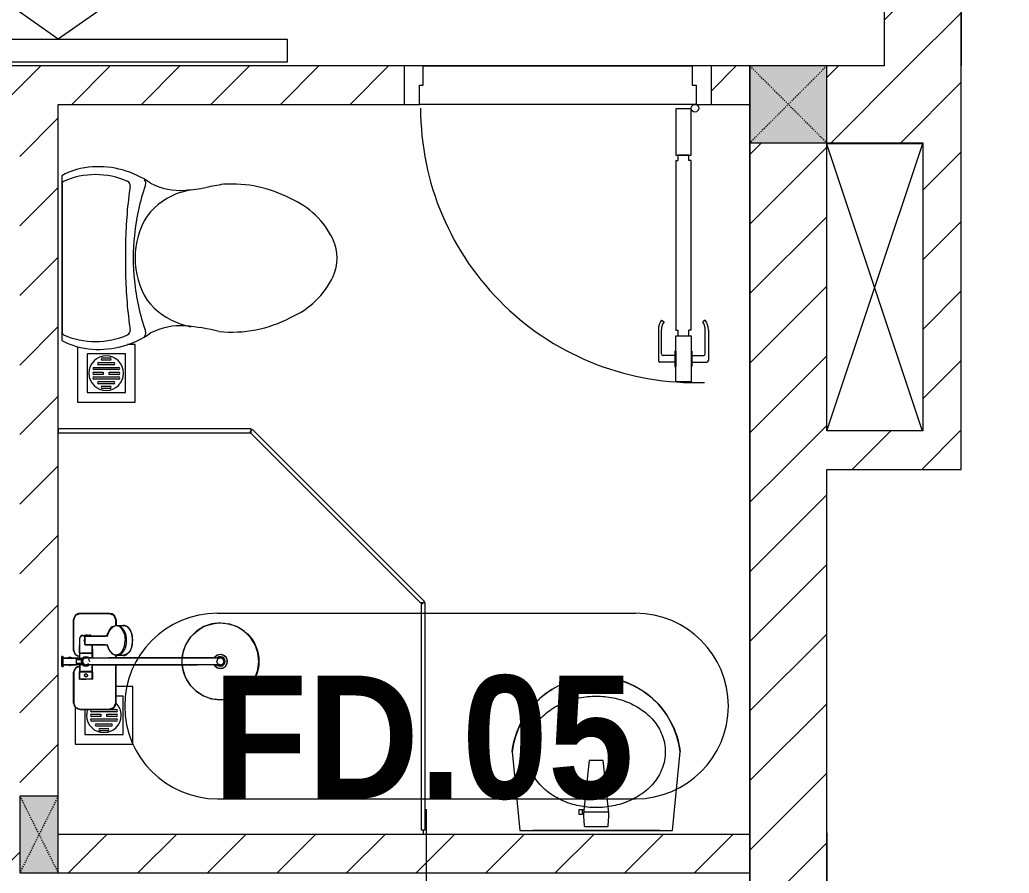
# Model space of a CAD drawing. Header units: millimetres. Extents: x 1591 to 239243, y -15958 to 82755.
# Drawn here: x 141951 to 144526, y 56636 to 58857 of the extents above; entities that cross this region are included whole.
import ezdxf

# ---------------------------------------------------------------- set-up
doc = ezdxf.new("R2010")
doc.units = ezdxf.units.MM
doc.linetypes.add('Dash_2_', pattern=[6, 3, -3])
for name, color, linetype, lineweight in [('0-1', 250, 'Continuous', 5), ('0-2', 7, 'Continuous', 9), ('A-ANNO-DIMS', 211, 'Continuous', 9), ('A-ANNO-DIMS-160', 211, 'Continuous', 9), ('A-DETL-GENF-1', 9, 'Continuous', 9), ('A-DOOR-1', 254, 'Continuous', 9), ('A-DOOR-2', 9, 'Continuous', 9), ('A-DOOR-IDEN', 31, 'Continuous', 9), ('A-FLOR', 192, 'Continuous', 9), ('A-FLOR-1', 7, 'Continuous', 9), ('A-FLOR-2', 9, 'Continuous', 9), ('A-GLAZ-CURT-1', 254, 'Continuous', 9), ('A-GLAZ-CURT-2', 9, 'Continuous', 9), ('A-WALL-1', 253, 'Continuous', 18), ('A-WALL-2', 9, 'Continuous', 9), ('A-WALL-3', 113, 'Continuous', 18), ('A-WALL-PATT-1', 10, 'Continuous', 9), ('A-WALL-PATT-2', 111, 'Continuous', 9), ('I-FURN-1', 254, 'Continuous', 9), ('M-EQPM-1', 254, 'Continuous', 9), ('P-SANR-FIXT', 6, 'Continuous', 9), ('P-SANR-FIXT-1', 254, 'Continuous', 9), ('S-COLS', 52, 'Continuous', 9), ('S-COLS-4', 254, 'Continuous', 9), ('S-COLS-5', 253, 'Continuous', 18), ('S-COLS-6', 52, 'Continuous', 18), ('S-COLS-HDLN', 52, 'Dash_2_', 9), ('S-COLS-HDLN-1', 9, 'Dash_2_', 9)]:
    doc.layers.add(name, color=color, linetype=linetype, lineweight=lineweight)
doc.styles.add('Arial_B_4', font='arialbd_0.ttf', dxfattribs={"width": 0.9, "height": 320})
doc.styles.add('UTM Avo', font='UTM Avo.ttf', dxfattribs={"width": 0.9, "height": 400})
doc.dimstyles.new('1_Dim_chi_tiet_2_5', dxfattribs={"dimscale": 304.8, "dimtxt": 399.720379, "dimasz": 0.629921, "dimexe": 0.524934, "dimexo": 0.0625, "dimgap": 0.052493, "dimtad": 1, "dimdec": 0, "dimrnd": 5, "dimzin": 0, "dimdsep": 46, "dimtxsty": 'UTM Avo', "dimblk1": 'OBLIQUE', "dimblk2": 'OBLIQUE', "dimsah": 1, "dimcen": 0.09, "dimdle": 0.524934, "dimazin": 0, "dimtfac": 1, "dimtdec": 4, "dimtix": 1, "dimtmove": 0, "dimatfit": 3, "dimfxl": 1.049869, "dimfxlon": 1, "dimtvp": 1, "dimtolj": 1, "dimtzin": 0, "dimarcsym": 2})
pattern_1 = [(45, (0, 0), (-90.50967, 90.50967), [])]
pattern_2 = [(45, (101998.83, 0), (-90.50967, 90.50967), [])]

# ---------------------------------------------------------------- blocks, each defined once
blk = doc.blocks.new('NCV_TKTC_KET CAU_rvt-1-TKCS_MB TẦNG 5')
at = {"layer": 'A-FLOR-1'}
blk.add_line((42052.6, 58534.9), (42302.6, 58534.9), dxfattribs=at)
blk = doc.blocks.new('DOOR_CW_01 CANH MO-PANEL KINH - DIG_02-800x2200-CỬA NHÔM KÍNH-400864-TKCS_MB TẦNG 5')
at = {"layer": 'A-DETL-GENF-1'}
for p, q in [((-347, 772), (-307, 772)), ((-347, 652), (-347, 772)), ((-307, 772), (-307, 652)), ((-349, 731.8), (-347, 731.8)), ((-349, 692.2), (-349, 731.8)), ((-347, 692.2), (-347, 731.8)), ((-307, 692.2), (-307, 731.8)), ((-305, 731.8), (-307, 731.8)), ((-305, 692.2), (-305, 731.8)), ((-392, 637), (-392, 716.5)), ((-349, 720.5), (-388, 720.5)), ((-384, 699.5), (-384, 637)), ((-349, 703.5), (-380, 703.5)), ((-305, 720.5), (-266, 720.5)), ((-305, 703.5), (-274, 703.5)), ((-270, 699.5), (-270, 637)), ((-262, 637), (-262, 716.5)), ((-347, 692.2), (-349, 692.2)), ((-307, 692.2), (-305, 692.2)), ((-307, 652), (-347, 652)), ((-313, 652), (-341, 652)), ((-341, 652), (-341, 638)), ((-313, 638), (-313, 652)), ((-347, 638), (-341, 638)), ((-347, 638), (-347, 196)), ((-307, 638), (-313, 638)), ((-307, 196), (-307, 638)), ((-383.9, 611.2), (-377.3, 615.8)), ((-270.1, 611.2), (-276.7, 615.8)), ((-347, 196), (-341, 196)), ((-307, 182), (-347, 182)), ((-347, 182), (-347, 62)), ((-341, 196), (-341, 182)), ((-341, 182), (-313, 182)), ((-307, 196), (-313, 196)), ((-313, 182), (-313, 196)), ((-307, 62), (-307, 182)), ((-347, 62), (-307, 62))]:
    blk.add_line(p, q, dxfattribs=at)
blk.add_circle((-357, 60), 10, dxfattribs=at)
for centre, radius, start, end in [((-357, 60), 714, 360, 92), ((-388, 716.5), 4, 90, 180), ((-380, 699.5), 4, 90, 180), ((-274, 699.5), 4, 0, 90), ((-266, 716.5), 4, 0, 90), ((-347, 637), 45, 180, 215), ((-347, 637), 37, 180, 215), ((-307, 637), 37, 325, 0), ((-307, 637), 45, 325, 0)]:
    blk.add_arc(centre, radius, start, end, dxfattribs=at)
at = {"layer": 'A-DOOR-2'}
for p, q in [((-360, 50), (-400, 50)), ((-400, 50), (-400, -50)), ((-360, 0), (-360, 50)), ((-357, 50), (-332, 50)), ((400, 50), (360, 50)), ((360, 50), (360, 0)), ((400, -50), (400, 50)), ((-350, 0), (-360, 0)), ((-350, -50), (-350, 0)), ((360, 0), (350, 0)), ((350, 0), (350, -50)), ((-400, -50), (-350, -50)), ((350, -50), (400, -50))]:
    blk.add_line(p, q, dxfattribs=at)
blk = doc.blocks.new('TOILET - TOILET-348229-TKCS_MB TẦNG 5')
at = {"layer": 'P-SANR-FIXT-1'}
for p, q in [((214.2, -19.1), (-214.2, -19.1)), ((194, -19.9), (-194, -19.9)), ((-171.7, -330.3), (-178.6, -355.5)), ((171.7, -330.3), (178.6, -355.5))]:
    blk.add_line(p, q, dxfattribs=at)
for centre, radius, start, end in [((-46.1, -111.1), 191.6, 151.2809, 176.4513), ((-9.8, -107.2), 207.3, 156.2862, 203.7138), ((-193.7, -26.4), 6.48, 92.3168, 156.2862), ((193.7, -26.4), 6.48, 23.7138, 87.6832), ((9.8, -107.2), 207.3, 336.2862, 23.7138), ((46.1, -111.1), 191.6, 3.5487, 28.7191), ((1.9, -114.1), 239.7, 176.4513, 195.2961), ((-1.9, -114.1), 239.7, 344.7039, 3.5487), ((-4, -115.7), 233.6, 195.2961, 215.2147), ((4, -115.7), 233.6, 324.7853, 344.7039), ((-189.1, -185.5), 11.7, 205.4105, 277.5788), ((178.9, -2951.3), 2778.4, 97.2351, 97.5788), ((-14.3, -1400.4), 1215.6, 90.3974, 97.407), ((0, -786.7), 581.5, 84.1678, 95.8322), ((0, -3462.8), 3278, 89.6026, 90.3974), ((14.3, -1400.4), 1215.6, 82.593, 89.6026), ((-178.9, -2951.3), 2778.4, 82.4212, 82.7649), ((189.1, -185.5), 11.7, 262.4212, 334.5895), ((0.6, -792.1), 586.9, 95.8322, 108.9927), ((0, -416), 206.1, 90, 122.0732), ((0, -416), 206.1, 57.9268, 90), ((-0.6, -792.1), 586.9, 71.0073, 84.1678), ((-195, -224.1), 13.8, 230.6724, 288.9927), ((-343.5, -327.4), 167.3, 355.4559, 27.38), ((-0.4, -384), 179.5, 127.4036, 162.5964), ((0.4, -384), 179.5, 17.4036, 52.5964), ((343.5, -327.4), 167.3, 152.62, 184.5441), ((195, -224.1), 13.8, 251.0073, 309.3276), ((-719.2, -297.5), 544.3, 346.0536, 355.4559), ((719.2, -297.5), 544.3, 184.5441, 190.2879), ((-1948.3, -805.1), 2171.2, 9.681, 10.8949), ((137.1, -461.2), 329.8, 174.3487, 207.6878), ((-137.1, -461.2), 329.8, 332.3122, 3.6835), ((45.1, -528.6), 217.6, 203.2216, 244.7718), ((-45.1, -528.6), 217.6, 295.2282, 336.7784), ((0, -624.4), 111.7, 244.7718, 295.2282)]:
    blk.add_arc(centre, radius, start, end, dxfattribs=at)
blk = doc.blocks.new('bonruatreo - Chậu rửa-V40-TKCS_MB TẦNG 5')
at = {"layer": 'P-SANR-FIXT-1'}
for p, q in [((-218.6, 205), (-198.4, 0)), ((-18.5, 182.5), (-32.2, 52.9)), ((18.5, 182.5), (-18.5, 182.5)), ((33, 45.4), (18.5, 182.5)), ((198.4, 0), (218.6, 205)), ((-35.6, 54.2), (-44.7, 54.2)), ((-44.7, 54.2), (-44.7, 42.8)), ((-35.6, 52.9), (-35.6, 54.2)), ((-32.2, 52.9), (-35.6, 52.9)), ((-35.6, 44.2), (-35.6, 52.9)), ((-32.2, 52.9), (-33.1, 44.2)), ((-44.7, 42.8), (-35.6, 42.8)), ((-35.6, 42.8), (-35.6, 44.2)), ((-35.6, 44.2), (-33.1, 44.2)), ((-33, 37.3), (-31.4, 12.2)), ((32.7, 48.5), (-32.7, 48.5)), ((31.4, 12.2), (33, 37.3)), ((-198.4, 0), (198.4, 0)), ((165, 0), (-165, 0)), ((-30.2, 11), (30.2, 11))]:
    blk.add_line(p, q, dxfattribs=at)
at = {"layer": 'P-SANR-FIXT-1', "flags": 128}
blk.add_lwpolyline([(-218.6, 205), (-217.4, 213.7), (-215.9, 222.4), (-214, 231), (-211.8, 239.5), (-209.3, 247.9), (-206.4, 256.2), (-203.2, 264.4), (-199.6, 272.5), (-195.8, 280.4), (-191.6, 288.1), (-187.1, 295.7), (-182.3, 303.1), (-177.3, 310.3), (-171.9, 317.3), (-166.3, 324.1), (-160.4, 330.6), (-154.2, 336.9), (-147.8, 342.9), (-141.2, 348.7), (-134.3, 354.2), (-127.3, 359.4), (-120, 364.4), (-112.5, 369), (-104.9, 373.4), (-97.1, 377.4), (-89.1, 381.2), (-81, 384.6), (-72.7, 387.6), (-64.4, 390.4), (-55.9, 392.8), (-47.3, 394.8), (-38.7, 396.6), (-30, 397.9), (-21.3, 399), (-12.5, 399.6), (-3.7, 400), (5.1, 399.9), (13.9, 399.6), (22.6, 398.8), (31.4, 397.8), (40.1, 396.3), (48.7, 394.5), (57.2, 392.4), (65.7, 390), (74, 387.2), (82.2, 384.1), (90.3, 380.6), (98.3, 376.8), (106.1, 372.7), (113.7, 368.3), (121.1, 363.6), (128.4, 358.7), (135.4, 353.4), (142.2, 347.8), (148.8, 342), (155.2, 335.9), (161.3, 329.6), (167.2, 323), (172.8, 316.2), (178.1, 309.2), (183.1, 302), (187.8, 294.6), (192.2, 287), (196.4, 279.2), (200.2, 271.3), (203.7, 263.2), (206.8, 255), (209.7, 246.6), (212.2, 238.2), (214.3, 229.7), (216.1, 221.1), (217.6, 212.4), (218.6, 205)], dxfattribs=at)
at = {"layer": 'P-SANR-FIXT-1'}
for centre, radius, start, end in [((0, 180), 220, 6.525, 173.475), ((5.5, 41.4), 38.7, 175.8543, 186.034), ((-5.5, 41.4), 38.7, 353.966, 6.034), ((-30.1, 12.3), 1.3, 183.5997, 268.7722), ((30.1, 12.3), 1.3, 271.2278, 356.4003)]:
    blk.add_arc(centre, radius, start, end, dxfattribs=at)
for points in [[(-180, 205), (-180, 212.4), (-178.6, 227.3), (-172.4, 248.8), (-162.5, 268.9), (-149.4, 287), (-133.8, 303), (-116.1, 316.6), (-96.9, 327.9), (-76.5, 336.8), (-55.2, 343.5), (-33.3, 347.9), (-11.2, 350.1), (11.1, 350.1), (33.3, 347.9), (55.2, 343.5), (76.5, 336.8), (96.9, 327.9), (116.1, 316.6), (133.8, 302.9), (149.5, 287), (162.5, 268.8), (172.4, 248.8), (178.6, 227.3), (180, 212.4), (180, 205)], [(180, 205), (180, 197.6), (178.6, 182.7), (172.4, 161.2), (162.5, 141.2), (149.5, 123), (133.8, 107.1), (116.1, 93.4), (96.9, 82.1), (76.5, 73.2), (55.2, 66.5), (33.3, 62.1), (11.1, 59.9), (-11.2, 59.9), (-33.3, 62.1), (-55.2, 66.5), (-76.5, 73.2), (-96.9, 82.1), (-116.1, 93.4), (-133.8, 107), (-149.4, 123), (-162.5, 141.1), (-172.4, 161.2), (-178.6, 182.7), (-180, 197.6), (-180, 205)]]:
    blk.add_open_spline(points, degree=3, dxfattribs=at)
blk = doc.blocks.new('93925000_0001 - 93925000_top_dwg_93925000_T-348115-TKCS_MB TẦNG 5')
at = {"layer": 'P-SANR-FIXT'}
for p, q in [((-125, -47.4), (-125, -123.4)), ((-29.3, -30.4), (-108, -30.4)), ((-46.3, -78.4), (-46.3, -46.7)), ((-27.2, -47.1), (-26.1, -47.1)), ((21.5, -45.9), (60.6, -46.7)), ((29.3, -30.4), (108, -30.4)), ((125, -47.4), (125, -123.4)), ((-9, -412.5), (-9, -62.5)), ((9, -62.5), (9, -412.5)), ((43, -64.7), (43, -117.7)), ((65.8, -117.7), (65.8, -64.7)), ((-27.2, -77.9), (-26.1, -77.9)), ((43, -78.7), (21.5, -79.2)), ((42.7, -117.9), (42.7, -117.9)), ((43.2, -117.6), (43.2, -117.5)), ((65.6, -117.5), (65.6, -117.6)), ((66.1, -117.9), (66.1, -117.9)), ((-108, -140.4), (-9, -140.4)), ((9, -140.4), (16.1, -140.4)), ((15.4, -159.1), (15.8, -143.3)), ((108, -140.4), (92.7, -140.4)), ((93, -143.3), (93.4, -159.1))]:
    blk.add_line(p, q, dxfattribs=at)
at = {"layer": 'P-SANR-FIXT', "flags": 128}
for points in [[(-45.8, -46.1), (-27.2, -46.1), (-27.2, -78.9), (-45.8, -78.9)], [(-26.1, -46), (-26.1, -78.9), (-9, -79)], [(21.5, -47.4), (21.5, -79.1), (9, -79)]]:
    blk.add_lwpolyline(points, dxfattribs=at)
at = {"layer": 'P-SANR-FIXT'}
for centre, radius in [((-36.5, -62.5), 3.95), ((0, -412.5), 100)]:
    blk.add_circle(centre, radius, dxfattribs=at)
for centre, radius, start, end in [((-108, -47.4), 17, 90, 180), ((-45.8, -46.6), 0.5, 90, 180), ((-29.3, -47.4), 17, 4.7626, 90), ((0, -62.5), 12, 318.5904, 221.4096), ((29.3, -47.4), 17, 90, 175.2374), ((59.7, -57.1), 10.5, 38.6491, 85.492), ((108, -47.4), 17, 360, 90), ((0, -62.5), 9, 90, 180.0008), ((0, -62.5), 9, 360, 90), ((45.7, -61.8), 2.59, 155.1929, 175.7071), ((45.9, -61.8), 2.75, 130.8294, 155.1929), ((46.1, -62.1), 3.08, 110.5459, 130.8294), ((54.4, -334.8), 275.9, 88.2683, 91.7343), ((-11.1, -67.1), 76.9, 1.7693, 4.1075), ((65.2, -72.4), 3.46, 323.2522, 79.3541), ((-45.8, -78.4), 0.5, 180, 270), ((-108, -123.4), 17, 180, 270), ((43.6, -149.4), 29.5, 134.7867, 139.9744), ((46.2, -152), 33.2, 130.0223, 134.7808), ((47.7, -153.8), 35.5, 125.4414, 130.0144), ((49.9, -156.8), 39.2, 121.1773, 125.4365), ((50.6, -157.9), 40.5, 119.697, 121.1761), ((51, -158.7), 41.5, 117.0276, 119.7085), ((52.2, -161.1), 44.1, 113.3199, 117.0258), ((51.7, -159.9), 42.8, 109.7779, 113.2977), ((52.5, -162.2), 45.2, 106.1472, 109.7766), ((53.2, -164.5), 47.7, 103.9355, 106.1665), ((39.1, -108.2), 10.4, 284.3956, 285.5116), ((40.8, -114.2), 4.19, 285.5116, 289.9665), ((40.2, -112.5), 6, 289.9665, 292.7061), ((41.4, -115.3), 2.96, 292.7061, 296.5405), ((41.3, -115.1), 3.16, 296.9591, 300.8286), ((41.8, -115.8), 2.26, 300.8286, 305.287), ((42.1, -116.4), 1.64, 305.287, 309.9326), ((42.6, -116.9), 0.906, 309.9326, 315.24), ((66.5, -116.6), 1.39, 229.6335, 235.1234), ((66.3, -116.8), 1.08, 225.1702, 229.6335), ((67.3, -115.4), 2.79, 235.1234, 238.7439), ((67.2, -115.6), 2.6, 238.7439, 243.4573), ((67.8, -114.4), 3.89, 243.9189, 246.8313), ((68.1, -113.8), 4.52, 246.843, 250.4792), ((68.3, -113.2), 5.24, 250.478, 254.0406), ((68.5, -112.7), 5.75, 254.0357, 256.0561), ((55.4, -165.2), 48.4, 73.8659, 76.0481), ((56.2, -162.4), 45.5, 70.241, 73.86), ((57.4, -159.2), 42.1, 66.6693, 70.2637), ((56.5, -161.3), 44.3, 62.9815, 66.6728), ((58, -158.4), 41.1, 60.2783, 62.9855), ((57.7, -158.9), 41.7, 58.8444, 60.2824), ((59.2, -156.4), 38.7, 54.5377, 58.8482), ((60.9, -154), 35.8, 50.0034, 54.5405), ((62.8, -151.7), 32.8, 45.1921, 50.0042), ((65, -149.6), 29.8, 40.0487, 45.1896), ((87.6, -128.4), 1.5, 180, 187.5386), ((108, -123.4), 17, 270, 360), ((32.6, -143.6), 16.9, 172.414, 179.1297), ((33.7, -143.7), 17.9, 164.9525, 172.4168), ((35.2, -144.2), 19.5, 157.9614, 164.9563), ((37.1, -144.9), 21.6, 151.4775, 157.9654), ((39.3, -146.1), 24, 145.4892, 151.4815), ((41.5, -147.6), 26.8, 139.9517, 145.4927), ((87.6, -128.4), 1.5, 258.6057, 270), ((67.2, -147.7), 26.8, 34.5125, 40.0422), ((69.4, -146.2), 24.2, 28.5363, 34.4919), ((73.8, -143.9), 19.2, 21.6374, 28.9183), ((71.2, -145), 22.1, 15.4436, 21.6374), ((76.8, -143.4), 16.2, 7.1859, 15.4436), ((73.9, -143.8), 19.1, 1.2699, 7.1859), ((32.7, -159), 17.3, 181.3198, 222.2619), ((76, -159), 17.4, 317.3098, 358.6393), ((54.2, -123), 60.6, 259.1395, 270.1494), ((54.2, -119.5), 64.1, 270.1494, 280.3637), ((0, -412.5), 18, 120.2491, 59.7509), ((0, -412.5), 12.2, 137.7946, 42.2054), ((0, -412.5), 9, 180, 0)]:
    blk.add_arc(centre, radius, start, end, dxfattribs=at)
for points, degree in [([(-12.9, 0), (-12.9, -1.5), (-12.9, -3)], 2), ([(12.9, 0), (0, 0), (-12.8, 0)], 2), ([(12.8, 0), (12.9, 0), (12.9, 0)], 2), ([(12.9, 0), (12.9, -1.5), (12.9, -3)], 2), ([(-12.9, -3), (0, -3), (12.8, -3)], 2), ([(-12.8, -3), (-12.9, -3), (-12.9, -3)], 2), ([(-8.5, -3.8), (-8.5, -20.9), (-8.5, -38)], 2), ([(8.5, -3.8), (8.5, -20.9), (8.5, -38)], 2), ([(-5, -46), (-15.5, -46), (-26.1, -46)], 2), ([(-8.5, -38), (0, -38), (8.5, -38)], 2), ([(-5, -38), (-5, -44.8), (-5, -51.6)], 2), ([(5, -38), (5, -44.8), (5, -51.6)], 2), ([(5, -46), (13.3, -46), (21.5, -46)], 2), ([(43.2, -61.6), (43.1, -62.2), (43.3, -62.8), (43, -63.5), (43, -64.1), (43, -64.7)], 5), ([(46.1, -59), (45.8, -59), (45.6, -59), (45.4, -59.1), (45.2, -59.1), (45, -59.2)], 5), ([(65.6, -61.6), (65.6, -60.8), (65.5, -60), (64.3, -59), (63.5, -59), (62.7, -59)], 5), ([(42.8, -182.5), (33, -180.6), (24.7, -176.4), (19.9, -170.7)], 3), ([(88.8, -170.8), (83.9, -176.5), (75.6, -180.7), (65.8, -182.5)], 3)]:
    blk.add_open_spline(points, degree=degree, dxfattribs=at)
for points, weights in [([(-9.3, -3), (-8.5, -3), (-8.5, -3.8)], [1, 0.707106775639, 1]), ([(9.3, -3), (8.5, -3), (8.5, -3.8)], [1, 0.707106765177, 1]), ([(21.5, -45.9), (21.5, -45.7), (21.5, -47.4)], [0.874147445041, 0.908470869121, 1]), ([(67.9, -74.4), (66.9, -75.7), (65.8, -76.4)], [1, 0.991614392871, 1]), ([(54.4, -167.3), (15.8, -167.3), (15.8, -143.6)], [1, 0.707106781187, 1]), ([(93, -143.6), (93, -167.3), (54.4, -167.3)], [1, 0.707106781187, 1])]:
    blk.add_rational_spline(points, weights, degree=2, dxfattribs=at)
blk.add_open_spline([(68, -50.6), (68.4, -51.1), (68.6, -51.7), (68.7, -53.5), (68.2, -54.7), (66.1, -57), (64.6, -58.1), (62.7, -59)], degree=3, knots=[0.3623591, 0.3623591, 0.3623591, 0.3623591, 0.4991435, 0.4991435, 0.7494159, 0.7494159, 0.9564651, 0.9564651, 0.9564651, 0.9564651], dxfattribs=at)
blk = doc.blocks.new('93925000_0001 - 93925000_top_dwg-348114-TKCS_MB TẦNG 5')
blk.add_blockref('93925000_0001 - 93925000_top_dwg_93925000_T-348115-TKCS_MB TẦNG 5', (0, 0))
blk = doc.blocks.new('93925000_0001 - 93925000_3D_low_dwg-348120-TKCS_MB TẦNG 5')
at = {"layer": 'P-SANR-FIXT'}
for p, q in [((-13, 0.4), (-12.1, 0.4)), ((-13, 0.4), (-11.6, 0.4)), ((-13, 0.4), (-12.1, 0.4)), ((-13, 0.4), (-11.6, 0.4)), ((-13, -2.4), (-13, 0.4)), ((-13, -2.4), (-13, 0.4)), ((-12.1, 0.4), (-9.1, 0.4)), ((-12.1, 0.4), (-9.1, 0.4)), ((-8, 0.4), (-11.6, 0.4)), ((-8, 0.4), (-11.6, 0.4)), ((-9.1, 0.4), (-5, 0.4)), ((-5, 0.4), (-8, 0.4)), ((-5, 0.4), (0, 0.4)), ((0, 0.4), (5.1, 0.4)), ((5.1, 0.4), (9, 0.4)), ((8.2, 0.4), (5.1, 0.4)), ((11.6, 0.4), (8.2, 0.4)), ((11.6, 0.4), (8.2, 0.4)), ((9, 0.4), (12, 0.4)), ((9, 0.4), (12, 0.4)), ((13, 0.4), (11.6, 0.4)), ((13, 0.4), (11.6, 0.4)), ((12, 0.4), (13, 0.4)), ((12, 0.4), (13, 0.4)), ((13, -2.4), (13, 0.4)), ((13, -2.4), (13, 0.4)), ((-12.1, -2.4), (-13, -2.4)), ((-13, -2.4), (-11.6, -2.4)), ((-12.1, -2.4), (-13, -2.4)), ((-13, -2.4), (-11.6, -2.4)), ((-9.1, -2.4), (-12.1, -2.4)), ((-9.1, -2.4), (-12.1, -2.4)), ((-11.6, -2.4), (-8.5, -2.4)), ((-11.6, -2.4), (-8.9, -2.4)), ((-11.1, -20.1), (-8.9, -14.6)), ((-8.9, -25.2), (-11.1, -20.1)), ((-5, -2.4), (-9.1, -2.4)), ((-8.9, -45.6), (-8.9, -2.4)), ((-6.1, -2.4), (-8.5, -2.4)), ((-8.5, -53.6), (-8.5, -2.4)), ((0, -2.4), (-5, -2.4)), ((5.1, -2.4), (0, -2.4)), ((5.1, -2.4), (9, -2.4)), ((6.1, -2.4), (8.5, -2.4)), ((11.6, -2.4), (8.5, -2.4)), ((8.5, -2.4), (8.5, -53.6)), ((8.9, -2.4), (8.9, -45.6)), ((11.6, -2.4), (8.9, -2.4)), ((11.1, -20.1), (8.9, -15)), ((8.9, -25.6), (11.1, -20.1)), ((9, -2.4), (12, -2.4)), ((9, -2.4), (12, -2.4)), ((13, -2.4), (11.6, -2.4)), ((13, -2.4), (11.6, -2.4)), ((12, -2.4), (13, -2.4)), ((12, -2.4), (13, -2.4)), ((-125, -47), (-120, -35)), ((-120, -35), (-125, -47)), ((-125, -123), (-125, -47)), ((-125, -47), (-125, -123)), ((-120, -35), (-108, -30)), ((-108, -30), (-120, -35)), ((-108, -30), (-29.2, -30)), ((-29.2, -30), (-108, -30)), ((-46.3, -45.7), (-27.2, -45.6)), ((-46.3, -46.9), (-46.3, -45.7)), ((-46.3, -45.7), (-46.3, -46.9)), ((-46.3, -50.5), (-46.3, -46.9)), ((-46.3, -50.5), (-46.3, -56.1)), ((-29.2, -30), (-17.2, -35)), ((-17.2, -35), (-29.2, -30)), ((-27.2, -46.8), (-27.2, -45.6)), ((-27.2, -46.8), (-27.2, -50.4)), ((-27.2, -56), (-27.2, -50.4)), ((-26.1, -46.8), (-26.1, -45.6)), ((-8.5, -45.6), (-26.1, -45.6)), ((-26.1, -46.8), (-26.1, -50.4)), ((-26.1, -56), (-26.1, -50.4)), ((-17.2, -35), (-12.8, -45.6)), ((-12.8, -45.6), (-17.2, -35)), ((-4.4, -50.9), (-8.5, -53.6)), ((-4.4, -50.9), (-8.5, -53.6)), ((-4.6, -51), (-4.4, -50.9)), ((0, -50.1), (-4.4, -50.9)), ((4.4, -50.9), (0, -50.1)), ((4.4, -50.9), (4.6, -51)), ((4.4, -50.9), (8.5, -53.6)), ((4.4, -50.9), (8.5, -53.6)), ((21.5, -45.6), (8.5, -45.6)), ((17.2, -35), (12.8, -45.6)), ((12.8, -45.6), (17.2, -35)), ((17.2, -35), (29.2, -30)), ((17.2, -35), (29.2, -30)), ((21.5, -45.6), (60.6, -46.1)), ((21.5, -46.8), (21.5, -45.6)), ((21.5, -46.8), (21.5, -50.4)), ((21.5, -56), (21.5, -50.4)), ((29.2, -30), (108, -30)), ((108, -30), (29.2, -30)), ((60.6, -46.1), (66.7, -50.3)), ((66.7, -50.3), (69.5, -62.1)), ((108, -30), (120, -35)), ((120, -35), (108, -30)), ((120, -35), (125, -47)), ((125, -47), (120, -35)), ((125, -47), (125, -123)), ((125, -123), (125, -47)), ((-46.3, -56.1), (-46.3, -62.1)), ((-46.3, -68.1), (-46.3, -62.1)), ((-46.3, -73.7), (-46.3, -68.1)), ((-46.3, -77.3), (-46.3, -73.7)), ((-40.5, -62.1), (-39.4, -59.4)), ((-40.5, -62.1), (-39.3, -64.9)), ((-36.6, -58.1), (-39.4, -59.4)), ((-36.5, -66.1), (-39.3, -64.9)), ((-36.6, -58.1), (-33.6, -59.3)), ((-33.6, -64.8), (-36.5, -66.1)), ((-33.6, -59.3), (-32.5, -62.1)), ((-33.6, -64.8), (-32.5, -62.1)), ((-27.2, -62.1), (-27.2, -56)), ((-27.2, -68.2), (-27.2, -62.1)), ((-27.2, -73.8), (-27.2, -68.2)), ((-27.2, -77.4), (-27.2, -73.8)), ((-26.1, -62.1), (-26.1, -56)), ((-26.1, -68.2), (-26.1, -62.1)), ((-26.1, -73.8), (-26.1, -68.2)), ((-26.1, -77.4), (-26.1, -73.8)), ((-11.1, -57.5), (-12, -62.1)), ((-11.2, -57.7), (-12, -62.1)), ((-12, -62.1), (-11.2, -66.5)), ((-12, -62.1), (-11.2, -66.5)), ((-8.5, -53.6), (-11.2, -57.7)), ((-8.5, -53.6), (-11.2, -57.7)), ((-11.1, -57.5), (-11.2, -57.7)), ((-11.1, -66.7), (-11.2, -66.5)), ((-11.2, -66.5), (-9, -69.8)), ((-11.1, -66.7), (-9, -69.9)), ((-5.4, -54.9), (-9, -62.1)), ((-9, -62.1), (-9, -66.3)), ((-9, -79.5), (-9, -66.3)), ((-6.3, -67.4), (-5.4, -69.3)), ((0, -53.1), (-5.4, -54.9)), ((6.4, -68.5), (0, -71.1)), ((9, -62.1), (6.4, -55.7)), ((9, -62.1), (7.9, -59.4)), ((11.1, -57.5), (8.5, -53.6)), ((11.2, -57.7), (8.5, -53.6)), ((11.2, -57.7), (8.5, -53.6)), ((9, -62.1), (9, -66.5)), ((9, -79.6), (9, -66.5)), ((9, -69.8), (11.2, -66.5)), ((9, -69.8), (11.2, -66.5)), ((9, -69.8), (10.6, -67.4)), ((11.1, -57.5), (11.2, -57.7)), ((11.1, -66.7), (12, -62.1)), ((11.1, -66.7), (11.2, -66.5)), ((12, -62.1), (11.2, -57.7)), ((12, -62.1), (11.2, -57.7)), ((11.2, -66.5), (12, -62.1)), ((21.5, -62.1), (21.5, -56)), ((21.5, -68.2), (21.5, -62.1)), ((21.5, -73.8), (21.5, -68.2)), ((21.5, -77.4), (21.5, -73.8)), ((43.3, -68.3), (43.8, -62.2)), ((43.3, -68.3), (44.3, -66.3)), ((44.3, -70.3), (43.3, -68.3)), ((44.3, -58.6), (44.2, -112.9)), ((65.4, -58.6), (44.3, -58.6)), ((52.7, -58.6), (54.8, -57.9)), ((54.8, -57.9), (56.9, -58.6)), ((65.4, -58.6), (65.4, -112.9)), ((66.3, -68.3), (65.4, -66.3)), ((65.4, -70.2), (66.3, -68.3)), ((66.3, -68.3), (65.5, -58.6)), ((66.7, -73.9), (69.5, -62.1)), ((-46.3, -78.5), (-46.3, -77.3)), ((-46.3, -78.5), (-46.3, -77.3)), ((-46.3, -78.5), (-27.2, -78.6)), ((-27.2, -78.6), (-27.2, -77.4)), ((-26.1, -78.6), (-26.1, -77.4)), ((-26.1, -78.6), (-9, -78.6)), ((-9, -79.5), (-9, -94.5)), ((-9, -94.5), (-9, -122.1)), ((9, -78.6), (21.5, -78.6)), ((9, -79.6), (9, -94.6)), ((9, -94.6), (9, -122.1)), ((21.5, -78.6), (21.5, -77.4)), ((21.5, -78.6), (44.3, -78.3)), ((-120, -135), (-125, -123)), ((-125, -123), (-120, -135)), ((-9, -122.1), (-9, -352.1)), ((9, -352.1), (9, -122.1)), ((27.2, -123.6), (19, -131.1)), ((42.7, -116.4), (27.2, -123.6)), ((44.2, -112.9), (42.7, -116.4)), ((65.4, -112.9), (67, -116.4)), ((67, -116.4), (82.2, -123.4)), ((82.2, -123.4), (90.4, -130.7)), ((125, -123), (120, -135)), ((120, -135), (125, -123)), ((-108, -140), (-120, -135)), ((-120, -135), (-108, -140)), ((-8.8, -140), (-108, -140)), ((-108, -140), (-8.8, -140)), ((16.1, -140), (8.8, -140)), ((8.8, -140), (16.1, -140)), ((16, -140.4), (19, -131.1)), ((16, -140.4), (16, -160.1)), ((19.3, -150.1), (16, -140.4)), ((27.5, -157.3), (19.3, -150.1)), ((90.7, -149.6), (82.5, -157.2)), ((90.4, -130.7), (93.7, -140.4)), ((90.7, -149.6), (93.7, -140.4)), ((108, -140), (93.6, -140)), ((93.6, -140), (108, -140)), ((93.7, -140.4), (93.7, -160.1)), ((108, -140), (120, -135)), ((108, -140), (120, -135)), ((16, -160.1), (18.8, -169)), ((19.3, -169.7), (16, -160.1)), ((25.5, -175.3), (19.3, -169.7)), ((27.5, -157.3), (39.8, -162.4)), ((39.8, -182), (27.5, -177)), ((39.8, -162.4), (54.8, -164.2)), ((70.6, -162.2), (54.8, -164.2)), ((70.6, -162.2), (82.5, -157.2)), ((82.5, -176.8), (70.6, -181.9)), ((82.2, -177), (79.6, -178.1)), ((90.7, -169.3), (82.5, -176.8)), ((90.6, -169.4), (88.2, -171.6)), ((93.7, -160.1), (90.7, -169.3)), ((39.6, -182), (54.8, -183.9)), ((39.8, -182), (54.8, -183.9)), ((54.8, -183.9), (70.6, -181.9)), ((54.8, -183.9), (69.3, -182.2)), ((-61.8, -333.3), (-77.7, -348.9)), ((-42.5, -321.4), (-61.8, -333.3)), ((-21.4, -314.2), (-42.5, -321.4)), ((-9, -312.8), (-21.4, -314.2)), ((22.5, -314.4), (9, -312.9)), ((43, -321.6), (22.5, -314.4)), ((61.9, -333.3), (43, -321.6)), ((78.8, -350.3), (61.9, -333.3)), ((-77.7, -348.9), (-89.8, -367.9)), ((-9, -374.4), (-9, -352.1)), ((9, -374.3), (9, -352.1)), ((90.5, -369.3), (78.8, -350.3)), ((-89.8, -367.9), (-97.3, -388.9)), ((-9, -394.7), (-9, -374.4)), ((9, -394.5), (9, -374.3)), ((97.6, -390.1), (90.5, -369.3)), ((-97.3, -388.9), (-100, -411.9)), ((-100, -411.9), (-97.6, -433.8)), ((-16.7, -404), (-18.5, -411.9)), ((-18.5, -411.9), (-18.5, -411.9)), ((-18.5, -411.9), (-16.5, -420.1)), ((-11.8, -397.7), (-16.7, -404)), ((-12, -411.9), (-9, -404.4)), ((-8.3, -420.6), (-12, -411.9)), ((-9, -396.3), (-11.8, -397.7)), ((-9, -394.7), (-9, -407.6)), ((-5.4, -404.7), (-9, -411.9)), ((-9, -407.6), (-9, -411.9)), ((-9, -411.9), (-9, -411.9)), ((-5.4, -404.7), (-6.3, -405.5)), ((-5.4, -404.7), (0, -402.9)), ((5.4, -404.7), (0, -402.9)), ((9, -411.9), (5.4, -404.7)), ((5.4, -404.7), (6.2, -405.4)), ((5.4, -419.1), (9, -411.6)), ((5.4, -419.1), (9, -411.9)), ((8.7, -420.2), (12, -411.9)), ((9, -394.5), (9, -407.4)), ((11.7, -397.6), (9, -396.3)), ((12, -411.9), (9, -404.9)), ((9, -411.9), (9, -407.4)), ((9, -411.6), (9, -411.9)), ((11.7, -397.6), (16.7, -403.7)), ((11.7, -397.6), (16.7, -403.7)), ((18.5, -411.9), (16.5, -420.1)), ((16.7, -403.7), (18.5, -411.9)), ((16.7, -403.7), (18.5, -411.9)), ((18.5, -411.9), (18.5, -411.9)), ((100, -411.9), (97.5, -433.9)), ((100, -411.9), (97.6, -390.1)), ((-97.6, -433.8), (-90.5, -454.4)), ((-16.5, -420.1), (-11.3, -426.5)), ((-11.3, -426.5), (-3.9, -430)), ((0, -423.9), (-8.3, -420.6)), ((-5.4, -419.1), (-6.2, -418.4)), ((0, -420.9), (-5.4, -419.1)), ((0, -420.9), (-5.4, -419.1)), ((-3.9, -430), (4.1, -429.9)), ((5.4, -419.1), (0, -420.9)), ((5.4, -419.1), (0, -420.9)), ((8.7, -420.2), (0, -423.9)), ((4.1, -429.9), (11.7, -426.2)), ((6.2, -418.4), (5.4, -419.1)), ((16.5, -420.1), (11.7, -426.2)), ((89.8, -455.8), (97.5, -433.9)), ((-90.5, -454.4), (-78.4, -473.9)), ((78, -474.5), (89.8, -455.8)), ((-78.4, -473.9), (-62.2, -490.2)), ((61.9, -490.4), (78, -474.5)), ((-62.2, -490.2), (-43.5, -501.9)), ((-43.5, -501.9), (-22.2, -509.4)), ((-22.2, -509.4), (-0.1, -511.9)), ((-0.1, -511.9), (22.1, -509.4)), ((22.1, -509.4), (42.9, -502.2)), ((42.9, -502.2), (61.9, -490.4))]:
    blk.add_line(p, q, dxfattribs=at)
blk = doc.blocks.new('93925000_0001 - FMM 93925000-348244-TKCS_MB TẦNG 5')
for name in ['93925000_0001 - 93925000_3D_low_dwg-348120-TKCS_MB TẦNG 5', '93925000_0001 - 93925000_top_dwg-348114-TKCS_MB TẦNG 5']:
    blk.add_blockref(name, (0, 0))
blk = doc.blocks.new('THU NUOC - THU NUOC-V87-TKCS_MB TẦNG 5')
at = {"layer": 'M-EQPM-1'}
for p, q in [((-66.3, 70.6), (-66.3, -79.4)), ((83.7, 70.6), (-66.3, 70.6)), ((83.7, -27.4), (83.7, 70.6)), ((58.7, 45.6), (-41.3, 45.6)), ((-41.3, 45.6), (-41.3, -54.4)), ((-1.1, 35.6), (18.5, 35.6)), ((18.5, 29.6), (-1.1, 29.6)), ((58.7, -19.9), (58.7, 45.6)), ((-23.3, 10.8), (40.9, 10.8)), ((40.9, 4.8), (-23.3, 4.8)), ((-11, 23.3), (28.5, 23.3)), ((28.5, 17.3), (-11, 17.3)), ((-23.3, -1.2), (0.7, -1.2)), ((0.7, -7.2), (-23.3, -7.2)), ((-23.3, -13.6), (40.9, -13.6)), ((40.9, -19.6), (-23.3, -19.6)), ((0.7, -1.2), (0.7, -7.2)), ((16.7, -1.2), (40.9, -1.2)), ((16.7, -7.2), (16.7, -1.2)), ((40.9, -7.2), (16.7, -7.2)), ((-41.3, -54.4), (-22.3, -54.4)), ((-66.3, -79.4), (-22.3, -79.4))]:
    blk.add_line(p, q, dxfattribs=at)
for centre, radius, start, end in [((8.7, -4.4), 45, 0, 180), ((8.7, -4.4), 45, 0, 180), ((-1.1, 32.6), 3, 90, 270), ((18.5, 32.6), 3, 270, 90), ((-23.3, 7.8), 3, 90, 270), ((-11, 20.3), 3, 90, 270), ((28.5, 20.3), 3, 270, 90), ((40.9, 7.8), 3, 270, 90), ((8.7, -4.4), 45, 180, 225), ((8.7, -4.4), 45, 180, 225), ((-23.3, -4.2), 3, 90, 270), ((-23.3, -16.6), 3, 90, 270), ((40.9, -4.2), 3, 270, 90), ((40.9, -16.6), 3, 270, 90), ((8.7, -4.4), 45, 339.7593, 360), ((8.7, -4.4), 45, 339.7593, 360)]:
    blk.add_arc(centre, radius, start, end, dxfattribs=at)
blk = doc.blocks.new('THU NUOC - THU NUOC-V88-TKCS_MB TẦNG 5')
at = {"layer": 'M-EQPM-1'}
for p, q in [((-66.3, 70.6), (-66.3, -79.4)), ((83.7, 70.6), (-66.3, 70.6)), ((83.7, -73.4), (83.7, 70.6)), ((58.7, 45.6), (-41.3, 45.6)), ((-41.3, 45.6), (-41.3, -54.4)), ((-1.1, 35.6), (18.5, 35.6)), ((18.5, 29.6), (-1.1, 29.6)), ((58.7, -54.4), (58.7, 45.6)), ((-23.3, 10.8), (40.9, 10.8)), ((40.9, 4.8), (-23.3, 4.8)), ((-11, 23.3), (28.5, 23.3)), ((28.5, 17.3), (-11, 17.3)), ((-23.3, -1.2), (0.7, -1.2)), ((0.7, -7.2), (-23.3, -7.2)), ((-23.3, -13.6), (40.9, -13.6)), ((40.9, -19.6), (-23.3, -19.6)), ((0.7, -1.2), (0.7, -7.2)), ((16.7, -1.2), (40.9, -1.2)), ((16.7, -7.2), (16.7, -1.2)), ((40.9, -7.2), (16.7, -7.2)), ((-11, -26.1), (28.5, -26.1)), ((28.5, -32.1), (-11, -32.1)), ((-1.1, -38.5), (18.5, -38.5)), ((18.5, -44.5), (-1.1, -44.5)), ((-41.3, -54.4), (58.7, -54.4)), ((-66.3, -79.4), (-46.6, -79.4))]:
    blk.add_line(p, q, dxfattribs=at)
for centre, radius, start, end in [((8.7, -4.4), 45, 0, 180), ((8.7, -4.4), 45, 0, 180), ((-1.1, 32.6), 3, 90, 270), ((18.5, 32.6), 3, 270, 90), ((-23.3, 7.8), 3, 90, 270), ((-11, 20.3), 3, 90, 270), ((28.5, 20.3), 3, 270, 90), ((40.9, 7.8), 3, 270, 90), ((8.7, -4.4), 45, 180, 360), ((8.7, -4.4), 45, 180, 360), ((-23.3, -4.2), 3, 90, 270), ((-23.3, -16.6), 3, 90, 270), ((40.9, -4.2), 3, 270, 90), ((40.9, -16.6), 3, 270, 90), ((-11, -29.1), 3, 90, 270), ((-1.1, -41.5), 3, 90, 270), ((18.5, -41.5), 3, 270, 90), ((28.5, -29.1), 3, 270, 90)]:
    blk.add_arc(centre, radius, start, end, dxfattribs=at)
blk = doc.blocks.new('G1_SOF - BO TRU - 100x200-745959-TKCS_MB TẦNG 5')
at = {"layer": 'S-COLS'}
blk.add_hatch(color=256, dxfattribs=at).paths.add_polyline_path([(-50, 100), (-50, -100), (50, -100), (50, 100)])
at = {"layer": 'S-COLS-5'}
for p, q in [((50, 100), (-50, 100)), ((-50, 100), (-50, -100)), ((50, -100), (50, 100)), ((-50, -100), (50, -100))]:
    blk.add_line(p, q, dxfattribs=at)
at = {"layer": 'S-COLS-HDLN-1'}
for p, q in [((50, 100), (-50, -100)), ((-50, 100), (50, -100))]:
    blk.add_line(p, q, dxfattribs=at)
blk = doc.blocks.new('System Panel - Glazed-901217-TKCS_MB TẦNG 5')
at = {"layer": 'A-GLAZ-CURT-2'}
for p, q in [((251.1, 5), (-251.1, 5)), ((-251.1, 5), (-251.1, -5)), ((251.1, -5), (251.1, 5)), ((-251.1, -5), (251.1, -5))]:
    blk.add_line(p, q, dxfattribs=at)
blk = doc.blocks.new('System Panel - Glazed-901218-TKCS_MB TẦNG 5')
at = {"layer": 'A-GLAZ-CURT-2'}
for p, q in [((295.3, 5), (-295.3, 5)), ((-295.3, 5), (-295.3, -5)), ((295.3, -5), (295.3, 5)), ((-295.3, -5), (295.3, -5))]:
    blk.add_line(p, q, dxfattribs=at)
blk = doc.blocks.new('System Panel - Glazed-901219-TKCS_MB TẦNG 5')
at = {"layer": 'A-GLAZ-CURT-2'}
for p, q in [((316.6, 5), (-316.6, 5)), ((-316.6, 5), (-316.6, -5)), ((316.6, -5), (316.6, 5)), ((-316.6, -5), (316.6, -5))]:
    blk.add_line(p, q, dxfattribs=at)
blk = doc.blocks.new('KE TIVI-2 - KE TIVI-2-901222-TKCS_MB TẦNG 5')
at = {"layer": 'I-FURN-1'}
for p, q in [((0, 60), (-245.7, 232.1)), ((213, 209.1), (0, 60)), ((-595.6, 60), (595.6, 60)), ((-595.6, 0), (-595.6, 60)), ((595.6, 60), (595.6, 0)), ((595.6, 0), (-595.6, 0))]:
    blk.add_line(p, q, dxfattribs=at)
blk = doc.blocks.new('NCV_TKTC_TANG 5_rvt-1-TKCS_MB TẦNG 5')
at = {"layer": 'A-WALL-PATT-1'}
h = blk.add_hatch(dxfattribs=at)
h.set_pattern_fill('FP_1', color=256, style=0, pattern_type=2)
h.set_pattern_definition(pattern_1)
h.paths.add_polyline_path([(40032.2, 58636.9), (40052.6, 58636.9), (40052.6, 58736.9), (38152.6, 58736.9), (38152.6, 58636.9), (39995.2, 58636.9)])
h = blk.add_hatch(dxfattribs=at)
h.set_pattern_fill('FP_1', color=256, style=0, pattern_type=2)
h.set_pattern_definition(pattern_1)
h.paths.add_polyline_path([(40555.2, 58636.9), (40952.6, 58636.9), (40952.6, 58736.9), (40052.6, 58736.9), (40052.6, 58636.9)])
h.paths.add_polyline_path([(41852.6, 58636.9), (41852.6, 58736.9), (41752.6, 58736.9), (41752.6, 58636.9)])
h = blk.add_hatch(dxfattribs=at)
h.set_pattern_fill('FP_1', color=256, style=0, pattern_type=2)
h.set_pattern_definition(pattern_1)
h.paths.add_polyline_path([(39952.6, 56836.9), (40052.6, 56836.9), (40052.6, 58636.9), (39952.6, 58636.9), (39952.6, 56950.1)])
h = blk.add_hatch(dxfattribs=at)
h.set_pattern_fill('FP_1', color=256, style=0, pattern_type=2)
h.set_pattern_definition(pattern_1)
h.paths.add_polyline_path([(38152.6, 56636.9), (39952.6, 56636.9), (39952.6, 56736.9), (38152.6, 56736.9), (38152.6, 56642.2)])
h.paths.add_polyline_path([(41852.6, 56636.9), (41852.6, 56736.9), (40052.6, 56736.9), (40052.6, 56636.9), (41607.2, 56636.9)])
at = {"layer": 'A-FLOR-2'}
for p, q in [((41702.6, 58737), (41002.6, 58737)), ((41002.6, 58736.9), (41702.6, 58736.9)), ((40992.6, 58637), (41712.6, 58637)), ((41852.6, 56736.9), (41852.6, 58636.9)), ((41002.6, 56748.9), (41002.6, 56736.9)), ((41852.6, 53636.9), (41852.6, 56636.9))]:
    blk.add_line(p, q, dxfattribs=at)
at = {"layer": 'A-WALL-1'}
for p, q in [((40052.6, 58736.9), (38152.6, 58736.9)), ((40952.6, 58736.9), (40052.6, 58736.9)), ((41852.6, 58736.9), (41752.6, 58736.9)), ((41852.6, 58636.9), (41852.6, 58736.9)), ((40052.6, 58636.9), (40952.6, 58636.9)), ((40052.6, 56836.9), (40052.6, 58636.9)), ((41752.6, 58636.9), (41852.6, 58636.9)), ((41852.6, 56736.9), (40052.6, 56736.9)), ((41852.6, 56636.9), (41852.6, 56736.9)), ((40052.6, 56636.9), (41852.6, 56636.9))]:
    blk.add_line(p, q, dxfattribs=at)
at = {"layer": 'A-WALL-2'}
for p, q in [((41002.6, 58736.9), (41702.6, 58736.9)), ((41712.6, 58636.9), (40992.6, 58636.9))]:
    blk.add_line(p, q, dxfattribs=at)
at = {"layer": 'A-DOOR-1', "rotation": 180}
blk.add_blockref('DOOR_CW_01 CANH MO-PANEL KINH - DIG_02-800x2200-CỬA NHÔM KÍNH-400864-TKCS_MB TẦNG 5', (41352.6, 58686.9), dxfattribs=at)
at = {"layer": 'A-GLAZ-CURT-1'}
for name, p, rotation in [('System Panel - Glazed-901217-TKCS_MB TẦNG 5', (40303.7, 57787.3), 180), ('System Panel - Glazed-901219-TKCS_MB TẦNG 5', (40778.7, 57563.5), 135.0000000000011), ('System Panel - Glazed-901218-TKCS_MB TẦNG 5', (41002.6, 57044.3), 90.00000000000081)]:
    blk.add_blockref(name, p, dxfattribs=dict(at, rotation=rotation))
at = {"layer": 'I-FURN-1'}
blk.add_blockref('KE TIVI-2 - KE TIVI-2-901222-TKCS_MB TẦNG 5', (40052.6, 58746.9), dxfattribs=at)
at = {"layer": 'M-EQPM-1', "rotation": 180}
for name, p in [('THU NUOC - THU NUOC-V88-TKCS_MB TẦNG 5', (40186.3, 57932.9)), ('THU NUOC - THU NUOC-V87-TKCS_MB TẦNG 5', (40180.2, 57042.5))]:
    blk.add_blockref(name, p, dxfattribs=at)
at = {"layer": 'P-SANR-FIXT-1'}
for name, p, rotation in [('TOILET - TOILET-348229-TKCS_MB TẦNG 5', (40042.6, 58236.9), 89.9999999999988), ('93925000_0001 - FMM 93925000-348244-TKCS_MB TẦNG 5', (40062.6, 57187.3), 89.9999999999994)]:
    blk.add_blockref(name, p, dxfattribs=dict(at, rotation=rotation))
blk.add_blockref('bonruatreo - Chậu rửa-V40-TKCS_MB TẦNG 5', (41452.6, 56746.9), dxfattribs=at)
at = {"layer": 'S-COLS-4'}
blk.add_blockref('G1_SOF - BO TRU - 100x200-745959-TKCS_MB TẦNG 5', (40002.6, 56736.9), dxfattribs=at)
blk = doc.blocks.new('G1_SOF - BO TRU - 200x200-3055083-TKCS_MB TẦNG 5')
at = {"layer": 'S-COLS'}
blk.add_hatch(color=256, dxfattribs=at).paths.add_polyline_path([(100, -100), (100, 100), (-100, 100), (-100, -100), (8.4, -100)])
at = {"layer": 'S-COLS-6'}
for p, q in [((100, 100), (-100, 100)), ((-100, 100), (-100, -100)), ((100, -100), (100, 100)), ((-100, -100), (100, -100))]:
    blk.add_line(p, q, dxfattribs=at)
at = {"layer": 'S-COLS-HDLN'}
for p, q in [((100, 100), (-100, -100)), ((-100, 100), (100, -100))]:
    blk.add_line(p, q, dxfattribs=at)
blk = doc.blocks.new('DIMBLOCK5-TKCS_MB TẦNG 5')
at = {"layer": 'A-ANNO-DIMS-160'}
for p, q in [((144051.5, 56741.3), (144051.5, 56261.3)), ((144051.5, 56421.3), (144051.5, 56741.3)), ((146451.4, 56741.3), (146451.4, 56261.3)), ((146451.4, 56421.3), (146451.4, 56741.3)), ((143891.5, 56421.3), (146611.4, 56421.3))]:
    blk.add_line(p, q, dxfattribs=at)
at = {"layer": 'A-ANNO-DIMS-160', "lineweight": 25}
for p, q in [((144051.5, 56421.3), (144147.5, 56517.3)), ((146451.4, 56421.3), (146547.4, 56517.3)), ((144051.5, 56421.3), (143955.5, 56325.3)), ((146451.4, 56421.3), (146355.4, 56325.3))]:
    blk.add_line(p, q, dxfattribs=at)
at = {"layer": 'A-ANNO-DIMS-160', "color": 0, "insert": (144703.7, 56940.9), "char_height": 400, "width": 1314.636, "attachment_point": 1, "line_spacing_factor": 1.110334, "style": 'UTM Avo'}
blk.add_mtext('2400', dxfattribs=at)
blk = doc.blocks.new('_Oblique')
at = {"color": 0, "linetype": 'ByBlock', "lineweight": -2}
blk.add_line((-0.5, -0.5), (0.5, 0.5), dxfattribs=at)
blk = doc.blocks.new('DIMBLOCK33-TKCS_MB TẦNG 5')
at = {"layer": 'A-ANNO-DIMS-160'}
for p, q in [((137051.4, 56741.3), (137051.4, 56261.3)), ((137051.4, 56421.3), (137051.4, 56741.3)), ((143851.5, 56741.3), (143851.5, 56261.3)), ((143851.5, 56421.3), (143851.5, 56741.3)), ((136891.4, 56421.3), (144011.5, 56421.3))]:
    blk.add_line(p, q, dxfattribs=at)
at = {"layer": 'A-ANNO-DIMS-160', "lineweight": 25}
for p, q in [((137051.4, 56421.3), (137147.4, 56517.3)), ((143851.5, 56421.3), (143947.5, 56517.3)), ((137051.4, 56421.3), (136955.4, 56325.3)), ((143851.5, 56421.3), (143755.5, 56325.3))]:
    blk.add_line(p, q, dxfattribs=at)
at = {"layer": 'A-ANNO-DIMS-160', "color": 0, "insert": (139903.7, 56940.9), "char_height": 400, "width": 1314.636, "attachment_point": 1, "line_spacing_factor": 1.110334, "style": 'UTM Avo'}
blk.add_mtext('6800', dxfattribs=at)
blk = doc.blocks.new('STN_Door Tag - STN_Door Tag-1788670-TKCS_MB TẦNG 5')
at = {"layer": 'A-DOOR-IDEN'}
for p, q in [((-3.37, 1.495), (3.431, 1.495)), ((-3.37, -1.524), (3.431, -1.524))]:
    blk.add_line(p, q, dxfattribs=at)
for centre, start, end in [((-3.37, -0.015), 90, 270), ((3.431, -0.015), 270, 90)]:
    blk.add_arc(centre, 1.509, start, end, dxfattribs=at)
blk = doc.blocks.new('DIMBLOCK185-TKCS_MB TẦNG 5')
at = {"layer": 'A-ANNO-DIMS-160'}
for p, q in [((142488.6, 56601.9), (142488.6, 55281.9)), ((142808.6, 56441.9), (142328.6, 56441.9)), ((142488.6, 56441.9), (142808.6, 56441.9)), ((142808.6, 55441.9), (142328.6, 55441.9)), ((142488.6, 55441.9), (142808.6, 55441.9))]:
    blk.add_line(p, q, dxfattribs=at)
at = {"layer": 'A-ANNO-DIMS-160', "lineweight": 25}
for p, q in [((142488.6, 56441.9), (142392.6, 56537.9)), ((142488.6, 56441.9), (142584.6, 56345.9)), ((142488.6, 55441.9), (142392.6, 55537.9)), ((142488.6, 55441.9), (142584.6, 55345.9))]:
    blk.add_line(p, q, dxfattribs=at)
at = {"layer": 'A-ANNO-DIMS-160', "color": 0, "insert": (141968.9, 55394.2), "char_height": 400, "width": 1314.636, "attachment_point": 1, "rotation": 90, "line_spacing_factor": 1.110334, "style": 'UTM Avo'}
blk.add_mtext('1000', dxfattribs=at)
blk = doc.blocks.new('DIMBLOCK186-TKCS_MB TẦNG 5')
at = {"layer": 'A-ANNO-DIMS-160'}
for p, q in [((141865.2, 55236.9), (141865.2, 56646.9)), ((142185.2, 56486.9), (141705.2, 56486.9)), ((141865.2, 56486.9), (142185.2, 56486.9)), ((142185.2, 55396.9), (141705.2, 55396.9)), ((141865.2, 55396.9), (142185.2, 55396.9))]:
    blk.add_line(p, q, dxfattribs=at)
at = {"layer": 'A-ANNO-DIMS-160', "lineweight": 25}
for p, q in [((141865.2, 56486.9), (141769.2, 56582.9)), ((141865.2, 56486.9), (141961.2, 56390.9)), ((141865.2, 55396.9), (141769.2, 55492.9)), ((141865.2, 55396.9), (141961.2, 55300.9))]:
    blk.add_line(p, q, dxfattribs=at)
at = {"layer": 'A-ANNO-DIMS-160', "color": 0, "insert": (141345.6, 55394.2), "char_height": 400, "width": 1314.636, "attachment_point": 1, "rotation": 90, "line_spacing_factor": 1.110334, "style": 'UTM Avo'}
blk.add_mtext('1090', dxfattribs=at)

msp = doc.modelspace()

# ---------------------------------------------------------------- hatches: boundary and pattern name
at = {"layer": 'A-WALL-PATT-2'}
h = msp.add_hatch(dxfattribs=at)
h.set_pattern_fill('FP_1', color=256, style=0, pattern_type=2)
h.set_pattern_definition(pattern_2)
h.paths.add_polyline_path([(144401.4, 58736.9), (144401.4, 61636.9), (144201.4, 61636.9), (144201.4, 58736.9)])
h = msp.add_hatch(dxfattribs=at)
h.set_pattern_fill('FP_1', color=256, style=0, pattern_type=2)
h.set_pattern_definition(pattern_2)
h.paths.add_polyline_path([(144401.5, 58536.9), (144401.4, 58736.9), (144051.5, 58736.9), (144051.5, 58536.9), (144401.4, 58536.9)])
h = msp.add_hatch(dxfattribs=at)
h.set_pattern_fill('FP_1', color=256, style=0, pattern_type=2)
h.set_pattern_definition(pattern_2)
h.paths.add_polyline_path([(144051.5, 57686.9), (144051.4, 58536.9), (143851.5, 58536.9), (143851.5, 57686.9)])
h = msp.add_hatch(dxfattribs=at)
h.set_pattern_fill('FP_1', color=256, style=0, pattern_type=2)
h.set_pattern_definition(pattern_2)
h.paths.add_polyline_path([(144301.5, 57786.9), (144401.5, 57786.9), (144401.4, 58536.9), (144301.5, 58535.5), (144301.5, 57786.9)])
h = msp.add_hatch(dxfattribs=at)
h.set_pattern_fill('FP_1', color=256, style=0, pattern_type=2)
h.set_pattern_definition(pattern_2)
h.paths.add_polyline_path([(144401.4, 57686.9), (144401.5, 57687.4), (144401.4, 57786.9), (144051.5, 57786.9), (144051.5, 57686.9), (144301.5, 57686.9)])
h = msp.add_hatch(dxfattribs=at)
h.set_pattern_fill('FP_1', color=256, style=0, pattern_type=2)
h.set_pattern_definition(pattern_2)
h.paths.add_polyline_path([(143851.5, 53636.9), (144051.5, 53636.9), (144051.5, 55396.9), (143851.5, 55396.9), (143851.5, 53786.9)])
h.paths.add_polyline_path([(144051.5, 56486.9), (144051.5, 57686.9), (143851.5, 57686.9), (143851.5, 56486.9), (144009.1, 56486.9)])

# ---------------------------------------------------------------- linework, layer by layer
at = {"layer": '0-2'}
for p, q in [((144301.5, 58534.9), (144051.5, 58534.9)), ((144300.9, 57786.7), (144051.5, 58533.6)), ((144051.7, 57786.9), (144301.5, 58534.9))]:
    msp.add_line(p, q, dxfattribs=at)
at = {"layer": 'A-DOOR-IDEN'}
msp.add_line((143010, 56054.5), (143010, 56803.2), dxfattribs=at)
at = {"layer": 'A-FLOR'}
msp.add_line((144401.5, 61836.9), (144401.5, 58736.9), dxfattribs=at)
at = {"layer": 'A-WALL-3'}
for p, q in [((144401.4, 58736.9), (144401.4, 61836.9)), ((144201.4, 61636.9), (144201.4, 58736.9)), ((144201.4, 58736.9), (144051.5, 58736.9)), ((144401.5, 57686.9), (144401.5, 58736.9)), ((143851.5, 58536.9), (143851.5, 56486.9)), ((144051.5, 58536.9), (144301.5, 58536.9)), ((144051.5, 57786.9), (144051.5, 58536.9)), ((144301.5, 58536.9), (144301.5, 57786.9)), ((144301.5, 57786.9), (144051.5, 57786.9)), ((144051.5, 56486.9), (144051.5, 57686.9)), ((144051.5, 57686.9), (144401.5, 57686.9))]:
    msp.add_line(p, q, dxfattribs=at)

# ---------------------------------------------------------------- block references
at = {"layer": '0-1'}
for name in ['NCV_TKTC_KET CAU_rvt-1-TKCS_MB TẦNG 5', 'NCV_TKTC_TANG 5_rvt-1-TKCS_MB TẦNG 5']:
    msp.add_blockref(name, (101998.8, 0), dxfattribs=at)
at = {"layer": 'A-DOOR-IDEN', "xscale": 159.9999999999999, "yscale": 159.9999999999999, "zscale": 159.9999999999999}
msp.add_blockref('STN_Door Tag - STN_Door Tag-1788670-TKCS_MB TẦNG 5', (143005.1, 57073.5), dxfattribs=at)
at = {"layer": 'S-COLS'}
msp.add_blockref('G1_SOF - BO TRU - 200x200-3055083-TKCS_MB TẦNG 5', (143951.5, 58636.9), dxfattribs=at)

# ---------------------------------------------------------------- texts
at = {"layer": 'A-DOOR-IDEN', "insert": (143001.9, 56988.1), "char_height": 320, "width": 1124.64, "attachment_point": 5, "line_spacing_factor": 0.936439, "style": 'Arial_B_4'}
msp.add_mtext('\\pt7.2,14.4,21.6,28.8,36,43.2,50.4,57.6,64.8,72,79.2,86.4,93.6,100.8,108,115.2,122.4,129.6,136.8,144,151.2,158.4,165.6,172.8,180,187.2,194.4,201.6,208.8,216,223.2,230.4;FD.05', dxfattribs=at)

# ---------------------------------------------------------------- dimensions: what is measured, and where the dimension line sits
at = {"layer": 'A-ANNO-DIMS'}
for base, p1, p2, override, picture, middle in [((143851.5, 56421.3), (137051.4, 56741.3), (143851.5, 56741.3), {"dimpost": '<>', "dimfxl": 6800.071331}, 'DIMBLOCK33-TKCS_MB TẦNG 5', (140451.4, 56644.3)), ((146451.4, 56421.3), (144051.5, 56741.3), (146451.4, 56741.3), {"dimpost": '<>', "dimfxl": 2399.928669}, 'DIMBLOCK5-TKCS_MB TẦNG 5', (145251.4, 56644.3))]:
    dim = msp.add_linear_dim(base=base, p1=p1, p2=p2, dimstyle='1_Dim_chi_tiet_2_5', override=override, dxfattribs=at)
    dim.commit()
    dim.dimension.update_dxf_attribs({"geometry": picture, "text_midpoint": middle})
for base, p1, p2, override, picture, middle in [((141865.2, 56486.9), (142185.2, 55396.9), (142185.2, 56486.9), {"dimpost": '<>', "dimfxl": 1090}, 'DIMBLOCK186-TKCS_MB TẦNG 5', (141642.2, 55941.9)), ((142488.6, 55441.9), (142808.6, 56441.9), (142808.6, 55441.9), {"dimpost": '<>', "dimfxl": 1000}, 'DIMBLOCK185-TKCS_MB TẦNG 5', (142265.6, 55941.9))]:
    dim = msp.add_linear_dim(base=base, p1=p1, p2=p2, angle=90, dimstyle='1_Dim_chi_tiet_2_5', override=override, dxfattribs=at)
    dim.commit()
    dim.dimension.update_dxf_attribs({"geometry": picture, "text_midpoint": middle})

doc.saveas('drawing.dxf')
